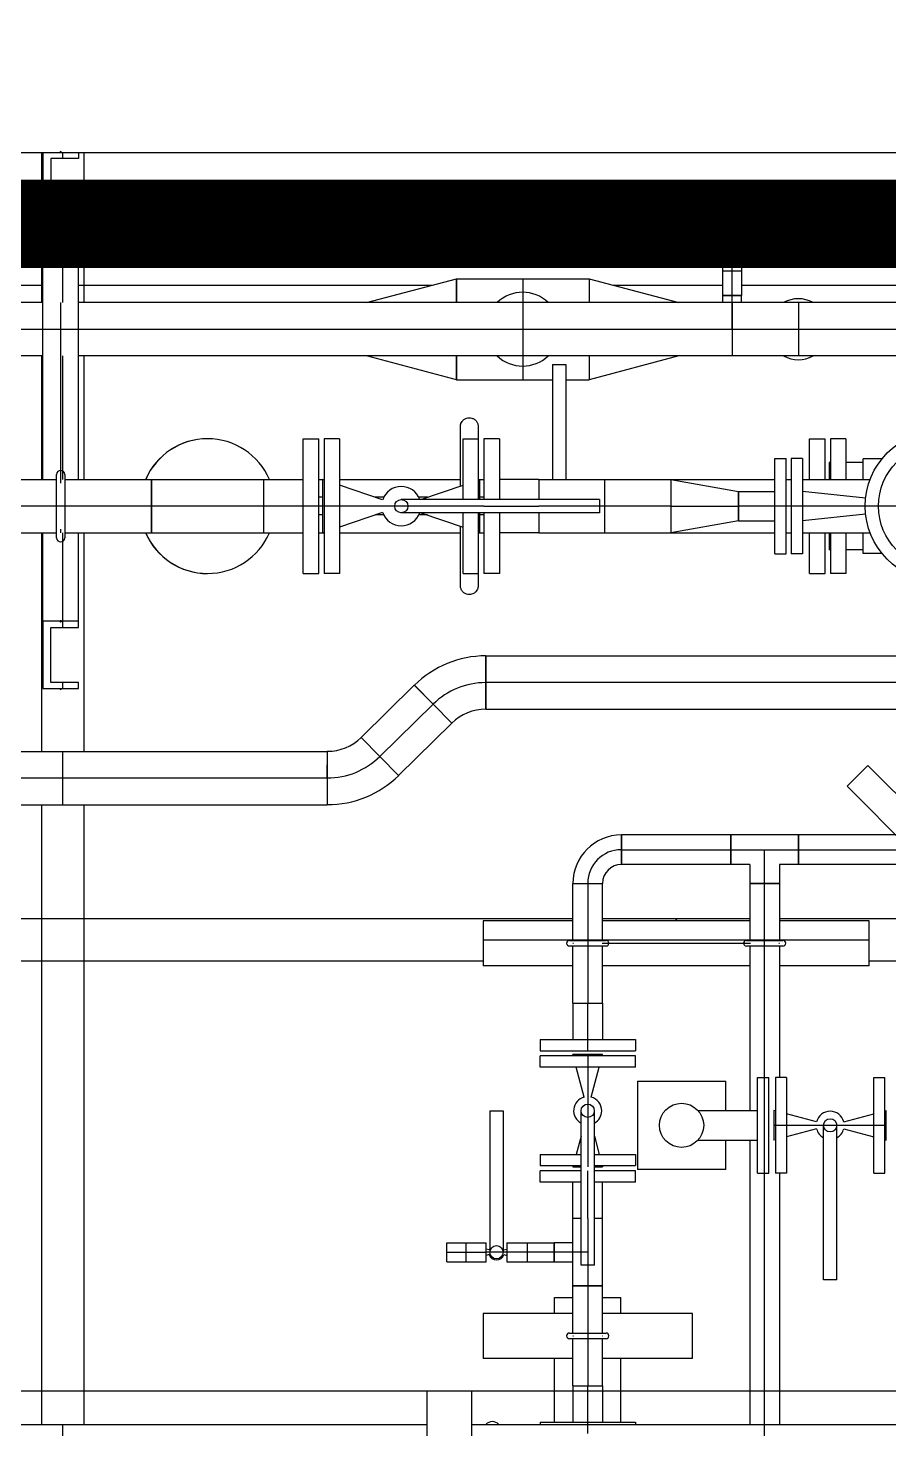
# Model space of a CAD drawing. Header units: inches. Extents: x 517790 to 538444, y 301815 to 302461.
# Drawn here: x 517888.719 to 517889.724, y 302346.441 to 302348.078 of the extents above; entities that cross this region are included whole.
import ezdxf

# ---------------------------------------------------------------- set-up
doc = ezdxf.new("R2010")
doc.units = ezdxf.units.IN
doc.header["$MEASUREMENT"] = 0
doc.linetypes.add('BLAST PROOF PARTITION-EMBED 1_DWG$0$DIVIDE2', pattern=[0.625, 0.25, -0.125, 0, -0.125, 0, -0.125])
doc.layers.add('Layout', color=6, linetype='Continuous', lineweight=15)
for name, color, linetype in [('电气-接地设计-接地线', 3, '接地线'), ('硅胶总平面底图 工艺装置区', 253, 'Continuous'), ('硅胶总平面底图0804', 253, 'Continuous')]:
    doc.layers.add(name, color=color, linetype=linetype)
doc.styles.add('EESLTYPE', font='TXT.shx')
doc.linetypes.add('接地线', pattern='A,500,["/",EESLTYPE,S=200,R=0,X=0,Y=-100],-200,60,-200', length=960)

msp = doc.modelspace()

# ---------------------------------------------------------------- linework, layer by layer
at = {"layer": 'Layout', "color": 9, "lineweight": -3}
msp.add_arc((517885.3168, 302344.7463), 11.9999, 0, 86.22389, dxfattribs=at)
at = {"layer": '电气-接地设计-接地线', "color": 1, "linetype": '接地线', "ltscale": 0.005, "const_width": 0.1033}
msp.add_lwpolyline([(517876.8497, 302347.8488), (517889.9277, 302347.8488)], dxfattribs=at)
at = {"layer": '硅胶总平面底图 工艺装置区', "linetype": 'BLAST PROOF PARTITION-EMBED 1_DWG$0$DIVIDE2', "lineweight": -3, "ltscale": 400}
msp.add_line((517871.7027, 302347.9323), (517894.8488, 302347.9323), dxfattribs=at)
at = {"layer": '硅胶总平面底图 工艺装置区', "color": 253, "linetype": 'Continuous', "lineweight": -3}
for p, q in [((517886.3758, 302347.9323), (517888.7357, 302347.9323)), ((517888.7342, 302347.9323), (517888.7357, 302347.9323)), ((517888.7342, 302347.9323), (517888.7342, 302347.7568)), ((517888.7357, 302347.9323), (517888.7777, 302347.9323)), ((517888.7357, 302347.9323), (517888.7357, 302347.8536)), ((517888.759, 302347.9323), (517888.759, 302347.9252)), ((517888.7777, 302347.9323), (517888.7777, 302347.9252)), ((517888.7777, 302347.9323), (517889.8487, 302347.9323)), ((517888.7777, 302347.9323), (517888.7838, 302347.9323)), ((517888.7838, 302347.9323), (517888.7838, 302347.7568)), ((517888.7451, 302347.9252), (517888.7451, 302347.8608)), ((517888.7777, 302347.9252), (517888.7451, 302347.9252)), ((517889.5299, 302347.8878), (517889.5409, 302347.8878)), ((517889.5299, 302347.8878), (517889.5299, 302347.8419)), ((517889.5409, 302347.8878), (517889.5409, 302347.8657)), ((517889.5409, 302347.8878), (517889.5519, 302347.8878)), ((517889.5519, 302347.8878), (517889.5519, 302347.8419)), ((517889.5409, 302347.8657), (517889.5299, 302347.8657)), ((517889.5519, 302347.8657), (517889.5409, 302347.8657)), ((517889.5409, 302347.8657), (517889.5409, 302347.8419)), ((517888.7357, 302347.8536), (517888.7557, 302347.8536)), ((517888.7357, 302347.5502), (517888.7357, 302347.8536)), ((517888.7557, 302347.8536), (517888.7357, 302347.8536)), ((517888.7451, 302347.8608), (517888.7777, 302347.8608)), ((517888.7578, 302347.8536), (517888.7777, 302347.8536)), ((517888.7777, 302347.8536), (517888.7578, 302347.8536)), ((517888.759, 302347.8608), (517888.759, 302347.7568)), ((517888.7777, 302347.8608), (517888.7777, 302347.8536)), ((517888.7777, 302347.5502), (517888.7777, 302347.8536)), ((517889.3756, 302347.8297), (517889.3756, 302347.8375)), ((517889.3756, 302347.8375), (517889.5409, 302347.8375)), ((517889.3756, 302347.822), (517889.3756, 302347.8297)), ((517889.5299, 302347.8419), (517889.5409, 302347.8419)), ((517889.5383, 302347.8383), (517889.5372, 302347.8419)), ((517889.5409, 302347.8175), (517889.5409, 302347.8419)), ((517889.5409, 302347.8419), (517889.5409, 302347.8419)), ((517889.5409, 302347.8419), (517889.5409, 302347.8419)), ((517889.5409, 302347.8419), (517889.5519, 302347.8419)), ((517889.5435, 302347.8383), (517889.5446, 302347.8419)), ((517889.3756, 302347.822), (517889.5409, 302347.822)), ((517889.5519, 302347.8175), (517889.5299, 302347.8175)), ((517889.5299, 302347.8175), (517889.5299, 302347.765)), ((517889.5383, 302347.8211), (517889.5372, 302347.8175)), ((517889.5409, 302347.7938), (517889.5409, 302347.8175)), ((517889.5435, 302347.8211), (517889.5446, 302347.8175)), ((517889.5519, 302347.8175), (517889.5519, 302347.765)), ((517889.1139, 302347.7568), (517889.2189, 302347.7847)), ((517889.2189, 302347.7847), (517889.2189, 302347.7568)), ((517889.2189, 302347.7847), (517889.2964, 302347.7847)), ((517889.2189, 302347.7568), (517889.2189, 302347.7847)), ((517889.2964, 302347.7847), (517889.2964, 302347.6666)), ((517889.2964, 302347.7847), (517889.3739, 302347.7847)), ((517889.3739, 302347.7847), (517889.3739, 302347.7568)), ((517889.3739, 302347.7847), (517889.3739, 302347.7568)), ((517889.3739, 302347.7847), (517889.4789, 302347.7568)), ((517889.5299, 302347.7938), (517889.5519, 302347.7938)), ((517889.5409, 302347.765), (517889.5409, 302347.7938)), ((517888.3444, 302347.7773), (517888.7357, 302347.7773)), ((517888.7777, 302347.7773), (517889.1911, 302347.7773)), ((517889.4017, 302347.7773), (517889.5299, 302347.7773)), ((517889.5299, 302347.765), (517889.5409, 302347.765)), ((517889.5299, 302347.765), (517889.5299, 302347.7568)), ((517889.5519, 302347.765), (517889.5299, 302347.765)), ((517889.5409, 302347.765), (517889.5409, 302347.765)), ((517889.5409, 302347.765), (517889.5409, 302347.765)), ((517889.5409, 302347.7568), (517889.5409, 302347.765)), ((517889.5409, 302347.765), (517889.5519, 302347.765)), ((517889.5519, 302347.7773), (517889.7418, 302347.7773)), ((517889.5519, 302347.7568), (517889.5519, 302347.765)), ((517888.7357, 302347.7568), (517888.2094, 302347.7568)), ((517888.7567, 302347.7568), (517888.7567, 302347.546)), ((517890.0233, 302347.7568), (517888.7777, 302347.7568)), ((517889.5409, 302347.7257), (517889.5409, 302347.7568)), ((517889.5409, 302347.7568), (517889.5409, 302347.6945)), ((517889.6184, 302347.7568), (517889.6184, 302347.6945)), ((517888.2802, 302347.7257), (517888.7357, 302347.7257)), ((517888.7357, 302347.7257), (517888.7777, 302347.7257)), ((517888.7777, 302347.7257), (517890.0169, 302347.7257)), ((517888.7357, 302347.6945), (517888.2094, 302347.6945)), ((517888.7342, 302347.6945), (517888.7342, 302347.5502)), ((517888.759, 302347.6945), (517888.759, 302347.5502)), ((517890.0233, 302347.6945), (517888.7777, 302347.6945)), ((517888.7838, 302347.6945), (517888.7838, 302347.5502)), ((517889.2189, 302347.6666), (517889.1139, 302347.6945)), ((517889.2189, 302347.6945), (517889.2189, 302347.6666)), ((517889.2189, 302347.6666), (517889.2189, 302347.6945)), ((517889.3311, 302347.6843), (517889.3466, 302347.6843)), ((517889.3311, 302347.6843), (517889.3311, 302347.5502)), ((517889.3466, 302347.6843), (517889.3466, 302347.5502)), ((517889.3739, 302347.6945), (517889.3739, 302347.6666)), ((517889.3739, 302347.6945), (517889.3739, 302347.6666)), ((517889.4789, 302347.6945), (517889.3739, 302347.6666)), ((517889.2189, 302347.6666), (517889.2964, 302347.6666)), ((517889.2964, 302347.6666), (517889.3311, 302347.6666)), ((517889.3466, 302347.6666), (517889.3739, 302347.6666)), ((517888.9281, 302347.5977), (517888.9281, 302347.5977)), ((517888.9281, 302347.5977), (517888.9281, 302347.5977)), ((517888.9282, 302347.5977), (517888.9282, 302347.5977)), ((517888.9283, 302347.5977), (517888.9282, 302347.5977)), ((517889.04, 302347.519), (517889.04, 302347.5977)), ((517889.04, 302347.5977), (517889.0581, 302347.5977)), ((517889.0581, 302347.519), (517889.0581, 302347.5977)), ((517889.0643, 302347.5977), (517889.0643, 302347.519)), ((517889.0824, 302347.5977), (517889.0643, 302347.5977)), ((517889.0824, 302347.5977), (517889.0824, 302347.519)), ((517889.2268, 302347.5267), (517889.2268, 302347.5977)), ((517889.2268, 302347.5977), (517889.2449, 302347.5977)), ((517889.2449, 302347.5267), (517889.2449, 302347.5977)), ((517889.251, 302347.5977), (517889.251, 302347.5267)), ((517889.2691, 302347.5977), (517889.251, 302347.5977)), ((517889.2691, 302347.5977), (517889.2691, 302347.5267)), ((517889.6315, 302347.5502), (517889.6315, 302347.5977)), ((517889.6315, 302347.5977), (517889.6496, 302347.5977)), ((517889.6496, 302347.5502), (517889.6496, 302347.5977)), ((517889.6558, 302347.5977), (517889.6558, 302347.5502)), ((517889.6739, 302347.5977), (517889.6558, 302347.5977)), ((517889.6739, 302347.5977), (517889.6739, 302347.5502)), ((517889.5908, 302347.519), (517889.5908, 302347.5748)), ((517889.5908, 302347.5748), (517889.604, 302347.5748)), ((517889.604, 302347.519), (517889.604, 302347.5748)), ((517889.6101, 302347.5748), (517889.6101, 302347.519)), ((517889.6233, 302347.5748), (517889.6101, 302347.5748)), ((517889.6233, 302347.5748), (517889.6233, 302347.519)), ((517889.6542, 302347.5701), (517889.6542, 302347.5502)), ((517889.6558, 302347.5701), (517889.6542, 302347.5701)), ((517889.694, 302347.5701), (517889.6739, 302347.5701)), ((517889.716, 302347.5743), (517889.694, 302347.5743)), ((517889.694, 302347.5502), (517889.694, 302347.5743)), ((517888.7518, 302347.4821), (517888.7518, 302347.5559)), ((517888.7616, 302347.5559), (517888.7616, 302347.4821)), ((517888.6444, 302347.5502), (517888.7518, 302347.5502)), ((517888.7567, 302347.5502), (517888.7567, 302347.546)), ((517888.7616, 302347.5502), (517888.8628, 302347.5502)), ((517888.8628, 302347.4878), (517888.8628, 302347.5502)), ((517888.8628, 302347.5502), (517888.9941, 302347.5502)), ((517888.8628, 302347.5502), (517888.8628, 302347.4878)), ((517888.9941, 302347.519), (517888.9941, 302347.5502)), ((517888.9941, 302347.5502), (517889.04, 302347.5502)), ((517888.9941, 302347.4878), (517888.9941, 302347.5502)), ((517889.0581, 302347.5502), (517889.0643, 302347.5502)), ((517889.0627, 302347.5502), (517889.0627, 302347.519)), ((517889.0643, 302347.5496), (517889.0627, 302347.5502)), ((517889.0824, 302347.5502), (517889.2236, 302347.5502)), ((517889.1328, 302347.5264), (517889.0824, 302347.5435)), ((517889.1774, 302347.5267), (517889.2268, 302347.5435)), ((517889.2449, 302347.5496), (517889.2464, 302347.5502)), ((517889.2449, 302347.5502), (517889.251, 302347.5502)), ((517889.2464, 302347.5267), (517889.2464, 302347.5502)), ((517889.3151, 302347.5502), (517889.2691, 302347.5502)), ((517889.3151, 302347.5502), (517889.3151, 302347.5267)), ((517889.3151, 302347.5502), (517889.3151, 302347.5267)), ((517889.3151, 302347.5502), (517889.3921, 302347.5502)), ((517889.3921, 302347.5502), (517889.3921, 302347.4878)), ((517889.3921, 302347.5502), (517889.4696, 302347.5502)), ((517889.4696, 302347.5502), (517889.4696, 302347.4878)), ((517889.4696, 302347.5502), (517889.5908, 302347.5502)), ((517889.4696, 302347.5502), (517889.4696, 302347.519)), ((517889.4696, 302347.5502), (517889.5483, 302347.5363)), ((517889.5483, 302347.519), (517889.5483, 302347.5363)), ((517889.5483, 302347.5363), (517889.5908, 302347.5363)), ((517889.5483, 302347.5363), (517889.5483, 302347.519)), ((517889.604, 302347.5502), (517889.6101, 302347.5502)), ((517889.6233, 302347.5502), (517889.7021, 302347.5502)), ((517889.6969, 302347.5283), (517889.6233, 302347.5361)), ((517888.7518, 302347.519), (517888.6788, 302347.519)), ((517888.7616, 302347.519), (517888.7518, 302347.519)), ((517888.8628, 302347.519), (517888.7616, 302347.519)), ((517888.9941, 302347.519), (517888.8628, 302347.519)), ((517888.8628, 302347.519), (517888.8628, 302347.519)), ((517888.8628, 302347.519), (517888.8629, 302347.519)), ((517889.0581, 302347.519), (517888.9941, 302347.519)), ((517888.9941, 302347.4878), (517888.9941, 302347.519)), ((517888.9941, 302347.519), (517888.9941, 302347.519)), ((517889.04, 302347.4403), (517889.04, 302347.519)), ((517889.0627, 302347.5293), (517889.0581, 302347.5293)), ((517889.0581, 302347.4403), (517889.0581, 302347.519)), ((517889.0627, 302347.519), (517889.0581, 302347.519)), ((517889.2464, 302347.519), (517889.0627, 302347.519)), ((517889.0627, 302347.519), (517889.0627, 302347.4878)), ((517889.0643, 302347.519), (517889.0643, 302347.4403)), ((517889.0824, 302347.519), (517889.0824, 302347.4403)), ((517889.1341, 302347.5293), (517889.1241, 302347.5293)), ((517889.3859, 302347.5267), (517889.1546, 302347.5267)), ((517889.185, 302347.5293), (517889.1751, 302347.5293)), ((517889.251, 302347.5293), (517889.2464, 302347.5293)), ((517889.251, 302347.519), (517889.2464, 302347.519)), ((517889.251, 302347.519), (517889.3151, 302347.519)), ((517889.3859, 302347.519), (517889.3151, 302347.519)), ((517889.3859, 302347.5267), (517889.3859, 302347.519)), ((517889.3859, 302347.519), (517889.3859, 302347.5112)), ((517889.3921, 302347.519), (517889.3859, 302347.519)), ((517889.4696, 302347.519), (517889.3921, 302347.519)), ((517889.3921, 302347.519), (517889.3921, 302347.519)), ((517889.3921, 302347.519), (517889.3921, 302347.519)), ((517889.4696, 302347.519), (517889.5483, 302347.519)), ((517889.4696, 302347.519), (517889.4696, 302347.4878)), ((517889.604, 302347.519), (517889.5483, 302347.519)), ((517889.5483, 302347.5017), (517889.5483, 302347.519)), ((517889.5483, 302347.519), (517889.5483, 302347.5017)), ((517889.5908, 302347.4632), (517889.5908, 302347.519)), ((517889.6101, 302347.519), (517889.604, 302347.519)), ((517889.604, 302347.4632), (517889.604, 302347.519)), ((517889.9583, 302347.519), (517889.6101, 302347.519)), ((517889.6101, 302347.519), (517889.6101, 302347.4632)), ((517889.6233, 302347.519), (517889.6233, 302347.4632)), ((517889.0627, 302347.5087), (517889.0581, 302347.5087)), ((517889.1328, 302347.5116), (517889.0824, 302347.4945)), ((517889.1341, 302347.5087), (517889.1241, 302347.5087)), ((517889.3859, 302347.5112), (517889.1546, 302347.5112)), ((517889.185, 302347.5087), (517889.1751, 302347.5087)), ((517889.1774, 302347.5112), (517889.2268, 302347.4945)), ((517889.2268, 302347.4403), (517889.2268, 302347.5112)), ((517889.2449, 302347.4403), (517889.2449, 302347.5112)), ((517889.2464, 302347.4878), (517889.2464, 302347.5112)), ((517889.251, 302347.5087), (517889.2464, 302347.5087)), ((517889.251, 302347.5112), (517889.251, 302347.4403)), ((517889.2691, 302347.5112), (517889.2691, 302347.4403)), ((517889.3151, 302347.5112), (517889.3151, 302347.4878)), ((517889.3151, 302347.5112), (517889.3151, 302347.4878)), ((517889.5483, 302347.5017), (517889.4696, 302347.4878)), ((517889.5483, 302347.5017), (517889.5908, 302347.5017)), ((517889.6969, 302347.5097), (517889.6233, 302347.5019)), ((517888.6444, 302347.4878), (517888.7518, 302347.4878)), ((517888.7342, 302347.4878), (517888.7342, 302347.2325)), ((517888.7357, 302347.3845), (517888.7357, 302347.4878)), ((517888.7567, 302347.492), (517888.7567, 302347.4878)), ((517888.7567, 302347.492), (517888.7567, 302347.4878)), ((517888.759, 302347.4878), (517888.759, 302347.3773)), ((517888.7616, 302347.4878), (517888.8628, 302347.4878)), ((517888.7777, 302347.3845), (517888.7777, 302347.4878)), ((517888.7838, 302347.4878), (517888.7838, 302347.2325)), ((517888.8628, 302347.4878), (517888.9941, 302347.4878)), ((517888.9941, 302347.4878), (517889.04, 302347.4878)), ((517889.0581, 302347.4878), (517889.0643, 302347.4878)), ((517889.0643, 302347.4884), (517889.0627, 302347.4878)), ((517889.0824, 302347.4878), (517889.2236, 302347.4878)), ((517889.2449, 302347.4884), (517889.2464, 302347.4878)), ((517889.2449, 302347.4878), (517889.251, 302347.4878)), ((517889.3151, 302347.4878), (517889.2691, 302347.4878)), ((517889.3151, 302347.4878), (517889.3921, 302347.4878)), ((517889.3921, 302347.4878), (517889.4696, 302347.4878)), ((517889.4696, 302347.4878), (517889.5908, 302347.4878)), ((517889.604, 302347.4878), (517889.6101, 302347.4878)), ((517889.6233, 302347.4878), (517889.7021, 302347.4878)), ((517889.6315, 302347.4403), (517889.6315, 302347.4878)), ((517889.6496, 302347.4403), (517889.6496, 302347.4878)), ((517889.6542, 302347.4878), (517889.6542, 302347.4678)), ((517889.6558, 302347.4878), (517889.6558, 302347.4403)), ((517889.6739, 302347.4878), (517889.6739, 302347.4403)), ((517889.694, 302347.4637), (517889.694, 302347.4878)), ((517889.5908, 302347.4632), (517889.604, 302347.4632)), ((517889.6233, 302347.4632), (517889.6101, 302347.4632)), ((517889.6558, 302347.4678), (517889.6542, 302347.4678)), ((517889.694, 302347.4678), (517889.6739, 302347.4678)), ((517889.716, 302347.4637), (517889.694, 302347.4637)), ((517888.9281, 302347.4403), (517888.9281, 302347.4403)), ((517888.9281, 302347.4403), (517888.9281, 302347.4403)), ((517888.9282, 302347.4403), (517888.9282, 302347.4403)), ((517888.9283, 302347.4403), (517888.9282, 302347.4403)), ((517889.04, 302347.4403), (517889.0581, 302347.4403)), ((517889.0824, 302347.4403), (517889.0643, 302347.4403)), ((517889.2268, 302347.4403), (517889.2449, 302347.4403)), ((517889.2691, 302347.4403), (517889.251, 302347.4403)), ((517889.6315, 302347.4403), (517889.6496, 302347.4403)), ((517889.6739, 302347.4403), (517889.6558, 302347.4403)), ((517888.7557, 302347.3845), (517888.7357, 302347.3845)), ((517888.7557, 302347.3845), (517888.7357, 302347.3845)), ((517888.7357, 302347.3845), (517888.7357, 302347.3058)), ((517888.7451, 302347.3129), (517888.7451, 302347.3773)), ((517888.7451, 302347.3773), (517888.7777, 302347.3773)), ((517888.7777, 302347.3845), (517888.7578, 302347.3845)), ((517888.7777, 302347.3845), (517888.7578, 302347.3845)), ((517888.7777, 302347.3773), (517888.7777, 302347.3845)), ((517889.2533, 302347.3441), (517889.2533, 302347.2818)), ((517889.2533, 302347.3441), (517889.886, 302347.3441)), ((517889.2533, 302347.2818), (517889.2533, 302347.3441)), ((517888.7357, 302347.3058), (517888.7777, 302347.3058)), ((517888.7777, 302347.3129), (517888.7451, 302347.3129)), ((517888.759, 302347.3129), (517888.759, 302347.3058)), ((517888.7777, 302347.3058), (517888.7777, 302347.3129)), ((517889.1078, 302347.2488), (517889.1698, 302347.31)), ((517889.1698, 302347.31), (517889.1917, 302347.2878)), ((517889.1917, 302347.2878), (517889.1699, 302347.3099)), ((517889.886, 302347.313), (517889.2533, 302347.313)), ((517889.2533, 302347.313), (517889.2533, 302347.313)), ((517889.2533, 302347.313), (517889.2533, 302347.313)), ((517889.1917, 302347.2878), (517889.1296, 302347.2266)), ((517889.1917, 302347.2878), (517889.2136, 302347.2656)), ((517889.2137, 302347.2655), (517889.1917, 302347.2877)), ((517889.1918, 302347.2877), (517889.1918, 302347.2877)), ((517889.1918, 302347.2877), (517889.1918, 302347.2877)), ((517889.2533, 302347.2818), (517889.886, 302347.2818)), ((517889.1515, 302347.2044), (517889.2136, 302347.2656)), ((517889.1078, 302347.2488), (517889.1296, 302347.2266)), ((517889.1515, 302347.2044), (517889.1078, 302347.2488)), ((517888.0603, 302347.2325), (517889.0681, 302347.2325)), ((517888.759, 302347.2325), (517888.759, 302347.1702)), ((517889.0681, 302347.2014), (517889.0682, 302347.2326)), ((517889.0681, 302347.2325), (517889.0681, 302347.1702)), ((517889.1296, 302347.2266), (517889.1515, 302347.2044)), ((517889.1296, 302347.2266), (517889.1296, 302347.2266)), ((517889.1296, 302347.2266), (517889.1296, 302347.2266)), ((517889.6995, 302347.2161), (517889.6752, 302347.1918)), ((517889.6995, 302347.2161), (517889.7726, 302347.1431)), ((517889.0681, 302347.2014), (517888.0603, 302347.2014)), ((517889.0681, 302347.2015), (517889.0681, 302347.2015)), ((517889.0681, 302347.2015), (517889.0681, 302347.2015)), ((517889.6752, 302347.1918), (517889.7482, 302347.1187)), ((517888.0603, 302347.1702), (517889.0681, 302347.1702)), ((517888.7342, 302347.1702), (517888.7342, 302346.4463)), ((517888.7838, 302347.1702), (517888.7838, 302346.4463)), ((517889.4117, 302347.1176), (517889.4117, 302347.1349)), ((517889.5396, 302347.1349), (517889.4117, 302347.1349)), ((517889.4117, 302347.1349), (517889.4117, 302347.1004)), ((517889.5396, 302347.1176), (517889.5396, 302347.1349)), ((517889.5396, 302347.1349), (517889.5396, 302347.1004)), ((517889.6184, 302347.1349), (517889.5396, 302347.1349)), ((517889.6184, 302347.1349), (517889.6184, 302347.1004)), ((517889.6184, 302347.1176), (517889.6184, 302347.1349)), ((517889.7321, 302347.1349), (517889.6184, 302347.1349)), ((517889.4117, 302347.1176), (517889.5396, 302347.1176)), ((517889.4117, 302347.1004), (517889.4117, 302347.1176)), ((517889.4117, 302347.1176), (517889.4117, 302347.1176)), ((517889.4117, 302347.1176), (517889.4117, 302347.1176)), ((517889.5396, 302347.1004), (517889.5396, 302347.1176)), ((517889.5396, 302347.1176), (517889.6184, 302347.1176)), ((517889.5396, 302347.1176), (517889.5396, 302347.1176)), ((517889.579, 302347.0783), (517889.579, 302347.1176)), ((517889.6183, 302347.1176), (517889.6183, 302347.1176)), ((517889.6184, 302347.1176), (517889.6183, 302347.1176)), ((517889.6184, 302347.1176), (517889.7493, 302347.1176)), ((517889.6184, 302347.1004), (517889.6184, 302347.1176)), ((517889.5396, 302347.1004), (517889.4117, 302347.1004)), ((517889.5617, 302347.1004), (517889.5396, 302347.1004)), ((517889.5617, 302347.1004), (517889.5617, 302347.0783)), ((517889.6184, 302347.1004), (517889.5962, 302347.1004)), ((517889.5962, 302347.1004), (517889.5962, 302347.0783)), ((517889.7506, 302347.1004), (517889.6184, 302347.1004)), ((517889.3551, 302347.0783), (517889.3896, 302347.0783)), ((517889.3551, 302347.0117), (517889.3551, 302347.0783)), ((517889.3551, 302347.0783), (517889.3896, 302347.0783)), ((517889.3723, 302347.0783), (517889.3723, 302347.0117)), ((517889.3723, 302347.0783), (517889.3723, 302347.0783)), ((517889.3723, 302347.0783), (517889.3723, 302347.0783)), ((517889.3896, 302347.0117), (517889.3896, 302347.0783)), ((517889.5617, 302347.0783), (517889.579, 302347.0783)), ((517889.5962, 302347.0783), (517889.5617, 302347.0783)), ((517889.5617, 302347.0783), (517889.5617, 302347.0117)), ((517889.579, 302347.0783), (517889.579, 302347.0783)), ((517889.579, 302347.0783), (517889.5962, 302347.0783)), ((517889.579, 302347.0117), (517889.579, 302347.0783)), ((517889.5962, 302347.0783), (517889.5962, 302347.0117)), ((517888.3564, 302347.0373), (517889.3551, 302347.0373)), ((517889.2501, 302347.0346), (517889.2501, 302346.9822)), ((517889.3551, 302347.0346), (517889.2501, 302347.0346)), ((517889.3896, 302347.0373), (517889.5617, 302347.0373)), ((517889.5617, 302347.0346), (517889.3896, 302347.0346)), ((517889.5962, 302347.0373), (517889.7861, 302347.0373)), ((517889.7012, 302347.0346), (517889.5962, 302347.0346)), ((517889.7012, 302346.9822), (517889.7012, 302347.0346)), ((517889.2501, 302347.0125), (517889.7012, 302347.0125)), ((517889.351, 302347.0117), (517889.3937, 302347.0117)), ((517889.3723, 302347.0117), (517889.3723, 302347.0051)), ((517889.5577, 302347.0117), (517889.6003, 302347.0117)), ((517889.579, 302347.0051), (517889.579, 302347.0117)), ((517889.3937, 302347.0051), (517889.351, 302347.0051)), ((517889.3551, 302347.0084), (517889.3556, 302347.0084)), ((517889.3551, 302347.0084), (517889.3556, 302347.0084)), ((517889.3551, 302346.9385), (517889.3551, 302347.0051)), ((517889.3723, 302347.0051), (517889.3723, 302346.9385)), ((517889.3891, 302347.0084), (517889.5623, 302347.0084)), ((517889.3891, 302347.0084), (517889.3896, 302347.0084)), ((517889.3896, 302346.9385), (517889.3896, 302347.0051)), ((517889.6003, 302347.0051), (517889.5577, 302347.0051)), ((517889.5617, 302347.0084), (517889.5623, 302347.0084)), ((517889.5617, 302347.0051), (517889.5617, 302346.8129)), ((517889.579, 302346.8514), (517889.579, 302347.0051)), ((517889.5957, 302347.0084), (517889.5962, 302347.0084)), ((517889.5957, 302347.0084), (517889.5962, 302347.0084)), ((517889.5962, 302347.0051), (517889.5962, 302346.8514)), ((517888.4614, 302346.9877), (517889.2501, 302346.9877)), ((517889.3551, 302346.9822), (517889.2501, 302346.9822)), ((517889.5617, 302346.9822), (517889.3896, 302346.9822)), ((517889.7012, 302346.9822), (517889.5962, 302346.9822)), ((517889.7012, 302346.9877), (517889.8643, 302346.9877)), ((517889.3551, 302346.9385), (517889.3723, 302346.9385)), ((517889.3551, 302346.9385), (517889.3551, 302346.8961)), ((517889.3551, 302346.9385), (517889.3896, 302346.9385)), ((517889.3723, 302346.8829), (517889.3723, 302346.9385)), ((517889.3723, 302346.9385), (517889.3896, 302346.9385)), ((517889.3896, 302346.9385), (517889.3896, 302346.8961)), ((517889.3166, 302346.8961), (517889.3723, 302346.8961)), ((517889.3166, 302346.8961), (517889.3166, 302346.8829)), ((517889.3723, 302346.8961), (517889.4281, 302346.8961)), ((517889.4281, 302346.8961), (517889.4281, 302346.8829)), ((517889.3166, 302346.8829), (517889.3723, 302346.8829)), ((517889.3723, 302346.8829), (517889.4281, 302346.8829)), ((517889.3723, 302346.8767), (517889.3166, 302346.8767)), ((517889.3166, 302346.8635), (517889.3166, 302346.8767)), ((517889.3723, 302346.8635), (517889.3166, 302346.8635)), ((517889.3896, 302346.8783), (517889.3551, 302346.8783)), ((517889.3555, 302346.8767), (517889.3551, 302346.8783)), ((517889.3682, 302346.8285), (517889.3589, 302346.8635)), ((517889.3723, 302346.8783), (517889.3723, 302346.7471)), ((517889.4281, 302346.8767), (517889.3723, 302346.8767)), ((517889.4281, 302346.8635), (517889.3723, 302346.8635)), ((517889.3765, 302346.8285), (517889.3857, 302346.8635)), ((517889.3892, 302346.8767), (517889.3896, 302346.8783)), ((517889.4281, 302346.8635), (517889.4281, 302346.8767)), ((517889.4303, 302346.8473), (517889.4303, 302346.744)), ((517889.4303, 302346.8473), (517889.5336, 302346.8473)), ((517889.5336, 302346.8129), (517889.5336, 302346.8473)), ((517889.5705, 302346.7957), (517889.5705, 302346.8514)), ((517889.5705, 302346.8514), (517889.5837, 302346.8514)), ((517889.579, 302346.7399), (517889.579, 302346.8514)), ((517889.5837, 302346.7957), (517889.5837, 302346.8514)), ((517889.5915, 302346.8514), (517889.5915, 302346.7957)), ((517889.6046, 302346.8514), (517889.5915, 302346.8514)), ((517889.6046, 302346.8514), (517889.6046, 302346.7957)), ((517889.7064, 302346.7957), (517889.7064, 302346.8514)), ((517889.7064, 302346.8514), (517889.7195, 302346.8514)), ((517889.7195, 302346.7957), (517889.7195, 302346.8514)), ((517889.2581, 302346.8128), (517889.2658, 302346.8128)), ((517889.2581, 302346.8128), (517889.2581, 302346.6474)), ((517889.2658, 302346.8128), (517889.2736, 302346.8128)), ((517889.2736, 302346.8128), (517889.2736, 302346.6474)), ((517889.3646, 302346.6322), (517889.3646, 302346.8127)), ((517889.3801, 302346.6322), (517889.3801, 302346.8127)), ((517889.5012, 302346.8129), (517889.5705, 302346.8129)), ((517889.5899, 302346.8129), (517889.5899, 302346.7784)), ((517889.5915, 302346.8125), (517889.5899, 302346.8129)), ((517889.6396, 302346.7998), (517889.6046, 302346.809)), ((517889.6714, 302346.7998), (517889.7064, 302346.809)), ((517889.7195, 302346.8125), (517889.7211, 302346.8129)), ((517889.7211, 302346.7957), (517889.7211, 302346.8129)), ((517889.3646, 302346.7832), (517889.3589, 302346.7618)), ((517889.3801, 302346.7832), (517889.3857, 302346.7618)), ((517889.5705, 302346.7399), (517889.5705, 302346.7957)), ((517889.5837, 302346.7399), (517889.5837, 302346.7957)), ((517889.5899, 302346.7957), (517889.7211, 302346.7957)), ((517889.5915, 302346.7957), (517889.5915, 302346.7399)), ((517889.6046, 302346.7957), (517889.6046, 302346.7399)), ((517889.6396, 302346.7915), (517889.6046, 302346.7823)), ((517889.6478, 302346.6152), (517889.6478, 302346.7957)), ((517889.6633, 302346.6152), (517889.6633, 302346.7957)), ((517889.6714, 302346.7915), (517889.7064, 302346.7823)), ((517889.7064, 302346.7399), (517889.7064, 302346.7957)), ((517889.7195, 302346.7399), (517889.7195, 302346.7957)), ((517889.7211, 302346.7784), (517889.7211, 302346.7957)), ((517889.5012, 302346.7784), (517889.5705, 302346.7784)), ((517889.5336, 302346.744), (517889.5336, 302346.7784)), ((517889.5617, 302346.7784), (517889.5617, 302346.4463)), ((517889.5915, 302346.7788), (517889.5899, 302346.7784)), ((517889.7195, 302346.7788), (517889.7211, 302346.7784)), ((517889.3166, 302346.7618), (517889.3646, 302346.7618)), ((517889.3166, 302346.7618), (517889.3166, 302346.7486)), ((517889.3166, 302346.7486), (517889.3646, 302346.7486)), ((517889.3555, 302346.7486), (517889.3551, 302346.7471)), ((517889.3801, 302346.7618), (517889.4281, 302346.7618)), ((517889.3801, 302346.7486), (517889.4281, 302346.7486)), ((517889.3892, 302346.7486), (517889.3896, 302346.7471)), ((517889.4281, 302346.7618), (517889.4281, 302346.7486)), ((517889.3646, 302346.7425), (517889.3166, 302346.7425)), ((517889.3166, 302346.7293), (517889.3166, 302346.7425)), ((517889.3551, 302346.7471), (517889.3646, 302346.7471)), ((517889.3723, 302346.6868), (517889.3723, 302346.7425)), ((517889.3801, 302346.7471), (517889.3896, 302346.7471)), ((517889.4281, 302346.7425), (517889.3801, 302346.7425)), ((517889.4281, 302346.7293), (517889.4281, 302346.7425)), ((517889.5336, 302346.744), (517889.4303, 302346.744)), ((517889.5705, 302346.7399), (517889.5837, 302346.7399)), ((517889.579, 302346.4463), (517889.579, 302346.7399)), ((517889.6046, 302346.7399), (517889.5915, 302346.7399)), ((517889.5962, 302346.7399), (517889.5962, 302346.4463)), ((517889.7064, 302346.7399), (517889.7195, 302346.7399)), ((517889.3646, 302346.7293), (517889.3166, 302346.7293)), ((517889.3551, 302346.6868), (517889.3551, 302346.7293)), ((517889.4281, 302346.7293), (517889.3801, 302346.7293)), ((517889.3896, 302346.6868), (517889.3896, 302346.7293)), ((517889.3646, 302346.6868), (517889.3551, 302346.6868)), ((517889.3551, 302346.6081), (517889.3551, 302346.6868)), ((517889.3646, 302346.6868), (517889.3551, 302346.6868)), ((517889.3723, 302346.6868), (517889.3723, 302346.6322)), ((517889.3723, 302346.6868), (517889.3723, 302346.6868)), ((517889.3896, 302346.6868), (517889.3801, 302346.6868)), ((517889.3896, 302346.6868), (517889.3801, 302346.6868)), ((517889.3896, 302346.6081), (517889.3896, 302346.6868)), ((517889.2077, 302346.6474), (517889.2077, 302346.6585)), ((517889.2077, 302346.6585), (517889.2536, 302346.6585)), ((517889.2299, 302346.6585), (517889.2299, 302346.6474)), ((517889.2536, 302346.6474), (517889.2536, 302346.6585)), ((517889.2572, 302346.6501), (517889.2536, 302346.6512)), ((517889.2744, 302346.6501), (517889.278, 302346.6512)), ((517889.278, 302346.6585), (517889.278, 302346.6364)), ((517889.278, 302346.6585), (517889.333, 302346.6585)), ((517889.3018, 302346.6364), (517889.3018, 302346.6585)), ((517889.333, 302346.6474), (517889.333, 302346.6585)), ((517889.3551, 302346.6585), (517889.333, 302346.6585)), ((517889.333, 302346.6585), (517889.333, 302346.6364)), ((517889.2077, 302346.6474), (517889.2299, 302346.6474)), ((517889.2077, 302346.6364), (517889.2077, 302346.6474)), ((517889.2077, 302346.6364), (517889.2536, 302346.6364)), ((517889.2299, 302346.6474), (517889.2536, 302346.6474)), ((517889.2299, 302346.6474), (517889.2299, 302346.6364)), ((517889.2536, 302346.6474), (517889.2536, 302346.6474)), ((517889.2536, 302346.6474), (517889.2536, 302346.6474)), ((517889.2536, 302346.6364), (517889.2536, 302346.6474)), ((517889.278, 302346.6474), (517889.2536, 302346.6474)), ((517889.2572, 302346.6448), (517889.2536, 302346.6437)), ((517889.2744, 302346.6448), (517889.278, 302346.6437)), ((517889.3018, 302346.6474), (517889.278, 302346.6474)), ((517889.278, 302346.6364), (517889.333, 302346.6364)), ((517889.333, 302346.6474), (517889.3018, 302346.6474)), ((517889.333, 302346.6474), (517889.333, 302346.6474)), ((517889.333, 302346.6474), (517889.333, 302346.6474)), ((517889.3551, 302346.6474), (517889.333, 302346.6474)), ((517889.333, 302346.6364), (517889.333, 302346.6474)), ((517889.333, 302346.6364), (517889.3551, 302346.6364)), ((517889.3723, 302346.6474), (517889.3551, 302346.6474)), ((517889.3723, 302346.6322), (517889.3646, 302346.6322)), ((517889.3723, 302346.6322), (517889.3723, 302346.6081)), ((517889.3801, 302346.6322), (517889.3723, 302346.6322)), ((517889.3896, 302346.6081), (517889.3551, 302346.6081)), ((517889.3551, 302346.6081), (517889.3896, 302346.6081)), ((517889.3551, 302346.553), (517889.3551, 302346.6081)), ((517889.3723, 302346.6081), (517889.3723, 302346.6081)), ((517889.3723, 302346.6081), (517889.3723, 302346.6081)), ((517889.3723, 302346.6081), (517889.3723, 302346.553)), ((517889.3896, 302346.553), (517889.3896, 302346.6081)), ((517889.6555, 302346.6152), (517889.6478, 302346.6152)), ((517889.6633, 302346.6152), (517889.6555, 302346.6152)), ((517889.3336, 302346.5759), (517889.3336, 302346.5945)), ((517889.3336, 302346.5945), (517889.3551, 302346.5945)), ((517889.3896, 302346.5945), (517889.4111, 302346.5945)), ((517889.4111, 302346.5759), (517889.4111, 302346.5945)), ((517889.2501, 302346.5759), (517889.2501, 302346.5234)), ((517889.3551, 302346.5759), (517889.2501, 302346.5759)), ((517889.4946, 302346.5759), (517889.3896, 302346.5759)), ((517889.4946, 302346.5234), (517889.4946, 302346.5759)), ((517889.351, 302346.553), (517889.3937, 302346.553)), ((517889.3723, 302346.553), (517889.3723, 302346.5464)), ((517889.3937, 302346.5464), (517889.351, 302346.5464)), ((517889.3551, 302346.5497), (517889.3556, 302346.5497)), ((517889.3551, 302346.5497), (517889.3556, 302346.5497)), ((517889.3551, 302346.4913), (517889.3551, 302346.5464)), ((517889.3723, 302346.5464), (517889.3723, 302346.4913)), ((517889.3891, 302346.5497), (517889.3896, 302346.5497)), ((517889.3891, 302346.5497), (517889.3896, 302346.5497)), ((517889.3896, 302346.4913), (517889.3896, 302346.5464)), ((517889.3551, 302346.5234), (517889.2501, 302346.5234)), ((517889.3336, 302346.4489), (517889.3336, 302346.5234)), ((517889.4946, 302346.5234), (517889.3896, 302346.5234)), ((517889.4111, 302346.4489), (517889.4111, 302346.5234)), ((517889.3551, 302346.4913), (517889.3723, 302346.4913)), ((517889.3551, 302346.4913), (517889.3551, 302346.4489)), ((517889.3551, 302346.4913), (517889.3896, 302346.4913)), ((517889.3723, 302346.4463), (517889.3723, 302346.4913)), ((517889.3723, 302346.4913), (517889.3896, 302346.4913)), ((517889.3896, 302346.4913), (517889.3896, 302346.4489)), ((517888.3564, 302346.4857), (517889.1848, 302346.4857)), ((517888.7342, 302346.4857), (517888.7838, 302346.4857)), ((517889.1848, 302346.3479), (517889.1848, 302346.4857)), ((517889.1848, 302346.4857), (517889.2364, 302346.4857)), ((517889.2364, 302346.4857), (517889.2364, 302346.3479)), ((517889.2364, 302346.4857), (517889.3551, 302346.4857)), ((517889.3336, 302346.4857), (517889.4111, 302346.4857)), ((517889.3896, 302346.4857), (517889.5617, 302346.4857)), ((517889.5617, 302346.4857), (517889.5962, 302346.4857)), ((517889.5962, 302346.4857), (517890.0784, 302346.4857)), ((517888.165, 302346.4463), (517889.1848, 302346.4463)), ((517888.759, 302346.4463), (517888.759, 302346.4036)), ((517889.2364, 302346.4463), (517890.7419, 302346.4463)), ((517889.3166, 302346.4489), (517889.3723, 302346.4489)), ((517889.3166, 302346.4489), (517889.3166, 302346.4463)), ((517889.3723, 302346.4489), (517889.4281, 302346.4489)), ((517889.3723, 302346.4357), (517889.3723, 302346.4463)), ((517889.4281, 302346.4489), (517889.4281, 302346.4463)), ((517889.579, 302346.3688), (517889.579, 302346.4463))]:
    msp.add_line(p, q, dxfattribs=at)
for centre, radius in [((517888.7567, 302347.8536), 0.00103), ((517889.5409, 302347.8297), 0.00775), ((517889.7842, 302347.519), 0.0878), ((517889.7842, 302347.519), 0.0723), ((517889.1546, 302347.519), 0.00775), ((517888.7567, 302347.3845), 0.00103), ((517889.3723, 302346.8127), 0.00775), ((517889.482, 302346.7957), 0.0258), ((517889.6555, 302346.7957), 0.00775), ((517889.2658, 302346.6474), 0.00775)]:
    msp.add_circle(centre, radius, dxfattribs=at)
for centre, radius, start, end in [((517888.7567, 302347.9323), 0.00103, 0, 180), ((517889.5409, 302347.8297), 0.00899, 107.0439, 120.4447), ((517889.5409, 302347.8297), 0.00899, 0, 72.9561), ((517889.5409, 302347.8297), 0.00899, 287.0439, 0), ((517889.5409, 302347.8297), 0.00899, 239.5553, 252.9561), ((517889.2964, 302347.7257), 0.0431, 46.3013, 133.6987), ((517889.6184, 302347.7257), 0.0356, 61.0177, 118.9823), ((517889.2964, 302347.7257), 0.0431, 226.3013, 313.6987), ((517889.6184, 302347.7257), 0.0356, 241.0177, 298.9823), ((517888.9281, 302347.519), 0.0787, 90, 156.682), ((517888.9281, 302347.519), 0.0787, 90, 156.682), ((517888.9281, 302347.519), 0.0787, 89.9511, 156.682), ((517888.9281, 302347.519), 0.0787, 89.9982, 156.682), ((517888.9282, 302347.519), 0.0787, 89.9982, 156.682), ((517888.9282, 302347.519), 0.0787, 90, 156.682), ((517888.9282, 302347.519), 0.0787, 90, 156.682), ((517888.9283, 302347.519), 0.0787, 23.318, 156.682), ((517888.7567, 302347.5559), 0.00492, 0, 180), ((517889.1546, 302347.519), 0.023, 19.7221, 161.2587), ((517889.1546, 302347.519), 0.023, 198.7413, 340.2779), ((517888.9281, 302347.519), 0.0787, 203.318, 270), ((517888.9281, 302347.519), 0.0787, 203.318, 270), ((517888.9281, 302347.519), 0.0787, 203.318, 270.0489), ((517888.9281, 302347.519), 0.0787, 203.318, 270.0018), ((517888.9282, 302347.519), 0.0787, 203.318, 270.0018), ((517888.9282, 302347.519), 0.0787, 203.318, 270), ((517888.9282, 302347.519), 0.0787, 203.318, 270), ((517888.9283, 302347.519), 0.0787, 203.318, 336.682), ((517888.7567, 302347.4821), 0.00492, 180, 0), ((517889.2533, 302347.2255), 0.1186, 90, 134.6586), ((517888.7567, 302347.3058), 0.00103, 180, 0), ((517889.2533, 302347.2255), 0.0874, 90, 134.6907), ((517889.2533, 302347.2255), 0.0563, 90, 134.6907), ((517889.0683, 302347.2889), 0.0563, 269.878, 314.5687), ((517889.0683, 302347.2889), 0.0874, 269.878, 314.5687), ((517889.0683, 302347.2889), 0.1186, 269.9101, 314.5687), ((517889.4117, 302347.0783), 0.0566, 90, 180), ((517889.4117, 302347.0783), 0.0394, 90, 180), ((517889.4117, 302347.0783), 0.0221, 90, 180), ((517889.4757, 302347.0346), 0.00103, 0, 180), ((517889.351, 302347.0084), 0.00328, 90, 270), ((517889.3937, 302347.0084), 0.00328, 270, 90), ((517889.5577, 302347.0084), 0.00328, 90, 270), ((517889.6003, 302347.0084), 0.00328, 270, 90), ((517889.3723, 302346.8127), 0.0164, 104.7351, 241.8071), ((517889.3723, 302346.8127), 0.0164, 0, 75.2649), ((517889.3723, 302346.8127), 0.0164, 298.1929, 0), ((517889.6555, 302346.7957), 0.0164, 14.7351, 165.2649), ((517889.6555, 302346.7957), 0.0164, 194.7351, 241.8071), ((517889.6555, 302346.7957), 0.0164, 298.1929, 345.2649), ((517889.2658, 302346.6474), 0.00899, 149.5553, 162.9561), ((517889.2658, 302346.6474), 0.00899, 17.0439, 30.4447), ((517889.2658, 302346.6474), 0.00899, 197.0439, 342.9561), ((517889.351, 302346.5497), 0.00328, 90, 270), ((517889.3937, 302346.5497), 0.00328, 270, 90), ((517889.2608, 302346.4393), 0.0103, 42.4386, 137.5614)]:
    msp.add_arc(centre, radius, start, end, dxfattribs=at)
for points, knots in [([(517889.2236, 302347.5424), (517889.2236, 302347.5444), (517889.2236, 302347.5464), (517889.2236, 302347.5484), (517889.2236, 302347.5577), (517889.2236, 302347.5667), (517889.2236, 302347.5746), (517889.2236, 302347.5826), (517889.2236, 302347.5896), (517889.2236, 302347.5953), (517889.2236, 302347.6009), (517889.2237, 302347.6053), (517889.2237, 302347.6082), (517889.2237, 302347.6096), (517889.2237, 302347.6106), (517889.2237, 302347.6113), (517889.2237, 302347.6116), (517889.2237, 302347.6118), (517889.2237, 302347.612), (517889.2237, 302347.6121), (517889.2237, 302347.6122), (517889.2237, 302347.6124), (517889.2237, 302347.6124), (517889.2237, 302347.6125), (517889.2237, 302347.6125), (517889.2237, 302347.6126), (517889.2237, 302347.6127), (517889.2237, 302347.6128), (517889.2237, 302347.6129), (517889.2237, 302347.613), (517889.2238, 302347.6132), (517889.2238, 302347.6133), (517889.2238, 302347.6134), (517889.2238, 302347.6136), (517889.2238, 302347.6138), (517889.2239, 302347.614), (517889.2239, 302347.6142), (517889.224, 302347.6147), (517889.2242, 302347.6151), (517889.2243, 302347.6155), (517889.2246, 302347.6163), (517889.225, 302347.6171), (517889.2255, 302347.6178), (517889.2261, 302347.6187), (517889.2269, 302347.6195), (517889.2277, 302347.6202), (517889.2286, 302347.6209), (517889.2296, 302347.6214), (517889.2306, 302347.6218), (517889.2317, 302347.6221), (517889.2328, 302347.6223), (517889.2339, 302347.6223), (517889.235, 302347.6223), (517889.2361, 302347.6222), (517889.2371, 302347.6218), (517889.2382, 302347.6215), (517889.2392, 302347.621), (517889.2401, 302347.6204), (517889.241, 302347.6197), (517889.2418, 302347.6189), (517889.2424, 302347.618), (517889.243, 302347.6171), (517889.2435, 302347.6161), (517889.2439, 302347.6151), (517889.244, 302347.6146), (517889.2442, 302347.6141), (517889.2442, 302347.6136), (517889.2443, 302347.6134), (517889.2443, 302347.6133), (517889.2443, 302347.6132), (517889.2443, 302347.6131), (517889.2443, 302347.613), (517889.2443, 302347.6129), (517889.2443, 302347.6128), (517889.2443, 302347.6127), (517889.2443, 302347.6126), (517889.2443, 302347.6126), (517889.2443, 302347.6125), (517889.2443, 302347.6125), (517889.2443, 302347.6124), (517889.2443, 302347.6123), (517889.2443, 302347.6123), (517889.2443, 302347.6122), (517889.2443, 302347.6122), (517889.2443, 302347.6121), (517889.2444, 302347.612), (517889.2444, 302347.6118), (517889.2444, 302347.6117), (517889.2444, 302347.6112), (517889.2444, 302347.6104), (517889.2444, 302347.6092), (517889.2444, 302347.6068), (517889.2444, 302347.6029), (517889.2444, 302347.5977)], [0.1778829, 0.1778829, 0.1778829, 0.1778829, 0.1838759, 0.1838759, 0.1838759, 0.2125585, 0.2125585, 0.2125585, 0.2412431, 0.2412431, 0.2412431, 0.2699356, 0.2699356, 0.2699356, 0.284174, 0.284174, 0.284174, 0.2915406, 0.2915406, 0.2915406, 0.2943041, 0.2943041, 0.2943041, 0.2947182, 0.2947182, 0.2947182, 0.2951647, 0.2951647, 0.2951647, 0.2956528, 0.2956528, 0.2956528, 0.2960621, 0.2960621, 0.2960621, 0.2967204, 0.2967204, 0.2967204, 0.2980333, 0.2980333, 0.2980333, 0.3005637, 0.3005637, 0.3005637, 0.3037134, 0.3037134, 0.3037134, 0.3068991, 0.3068991, 0.3068991, 0.3100855, 0.3100855, 0.3100855, 0.3132721, 0.3132721, 0.3132721, 0.3164586, 0.3164586, 0.3164586, 0.3196451, 0.3196451, 0.3196451, 0.3228304, 0.3228304, 0.3228304, 0.3243636, 0.3243636, 0.3243636, 0.3247694, 0.3247694, 0.3247694, 0.3250972, 0.3250972, 0.3250972, 0.3255298, 0.3255298, 0.3255298, 0.3259463, 0.3259463, 0.3259463, 0.3266263, 0.3266263, 0.3266263, 0.3281804, 0.3281804, 0.3281804, 0.3328364, 0.3328364, 0.3328364, 0.3468401, 0.3468401, 0.3468401, 0.3748308, 0.3748308, 0.3748308, 0.3748308]), ([(517889.234, 302347.4157), (517889.2329, 302347.4157), (517889.2317, 302347.4159), (517889.2307, 302347.4162), (517889.2296, 302347.4166), (517889.2286, 302347.4171), (517889.2278, 302347.4178), (517889.2269, 302347.4184), (517889.2261, 302347.4192), (517889.2255, 302347.4201), (517889.2249, 302347.421), (517889.2244, 302347.4221), (517889.2241, 302347.4231), (517889.2239, 302347.4236), (517889.2238, 302347.4241), (517889.2238, 302347.4246), (517889.2238, 302347.4247), (517889.2238, 302347.4248), (517889.2237, 302347.4249), (517889.2237, 302347.425), (517889.2237, 302347.4251), (517889.2237, 302347.4251), (517889.2237, 302347.4252), (517889.2237, 302347.4253), (517889.2237, 302347.4254), (517889.2237, 302347.4254), (517889.2237, 302347.4255), (517889.2237, 302347.4255), (517889.2237, 302347.4256), (517889.2237, 302347.4257), (517889.2237, 302347.4257), (517889.2237, 302347.4258), (517889.2237, 302347.4259), (517889.2237, 302347.4259), (517889.2237, 302347.4261), (517889.2237, 302347.4262), (517889.2237, 302347.4264), (517889.2237, 302347.427), (517889.2237, 302347.428), (517889.2237, 302347.4294), (517889.2237, 302347.4322), (517889.2236, 302347.4368), (517889.2236, 302347.4428), (517889.2236, 302347.4485), (517889.2236, 302347.4556), (517889.2236, 302347.4635), (517889.2236, 302347.4715), (517889.2236, 302347.4805), (517889.2236, 302347.4898), (517889.2236, 302347.4917), (517889.2236, 302347.4936), (517889.2236, 302347.4956)], [0, 0, 0, 0, 0.0032487, 0.0032487, 0.0032487, 0.006433, 0.006433, 0.006433, 0.0096195, 0.0096195, 0.0096195, 0.0128045, 0.0128045, 0.0128045, 0.014319, 0.014319, 0.014319, 0.0146461, 0.0146461, 0.0146461, 0.0149117, 0.0149117, 0.0149117, 0.0153194, 0.0153194, 0.0153194, 0.0157487, 0.0157487, 0.0157487, 0.0164692, 0.0164692, 0.0164692, 0.0181763, 0.0181763, 0.0181763, 0.0232917, 0.0232917, 0.0232917, 0.0386874, 0.0386874, 0.0386874, 0.0691102, 0.0691102, 0.0691102, 0.097816, 0.097816, 0.097816, 0.126509, 0.126509, 0.126509, 0.1322699, 0.1322699, 0.1322699, 0.1322699]), ([(517889.2444, 302347.4403), (517889.2444, 302347.4361), (517889.2444, 302347.4327), (517889.2444, 302347.4303), (517889.2444, 302347.4288), (517889.2444, 302347.4277), (517889.2444, 302347.427), (517889.2444, 302347.4266), (517889.2444, 302347.4263), (517889.2444, 302347.4261), (517889.2444, 302347.426), (517889.2444, 302347.4259), (517889.2443, 302347.4258), (517889.2443, 302347.4257), (517889.2443, 302347.4256), (517889.2443, 302347.4255), (517889.2443, 302347.4254), (517889.2443, 302347.4253), (517889.2443, 302347.4253), (517889.2443, 302347.4252), (517889.2443, 302347.4251), (517889.2443, 302347.4251), (517889.2443, 302347.425), (517889.2443, 302347.4249), (517889.2443, 302347.4247), (517889.2443, 302347.4246), (517889.2442, 302347.4244), (517889.2442, 302347.4243), (517889.2442, 302347.4241), (517889.2441, 302347.4238), (517889.2441, 302347.4235), (517889.2439, 302347.423), (517889.2438, 302347.4225), (517889.2436, 302347.422), (517889.2432, 302347.4211), (517889.2427, 302347.4203), (517889.2421, 302347.4196), (517889.2414, 302347.4187), (517889.2406, 302347.4179), (517889.2397, 302347.4173), (517889.2388, 302347.4167), (517889.2377, 302347.4163), (517889.2367, 302347.416), (517889.2358, 302347.4158), (517889.2349, 302347.4157), (517889.234, 302347.4157)], [0.55579369, 0.55579369, 0.55579369, 0.55579369, 0.57853065, 0.57853065, 0.57853065, 0.59276431, 0.59276431, 0.59276431, 0.6002256, 0.6002256, 0.6002256, 0.60364369, 0.60364369, 0.60364369, 0.60493078, 0.60493078, 0.60493078, 0.60532338, 0.60532338, 0.60532338, 0.60557999, 0.60557999, 0.60557999, 0.60597811, 0.60597811, 0.60597811, 0.60642507, 0.60642507, 0.60642507, 0.60718339, 0.60718339, 0.60718339, 0.60874535, 0.60874535, 0.60874535, 0.61151927, 0.61151927, 0.61151927, 0.61469203, 0.61469203, 0.61469203, 0.61787799, 0.61787799, 0.61787799, 0.62048571, 0.62048571, 0.62048571, 0.62048571])]:
    msp.add_open_spline(points, degree=3, knots=knots, dxfattribs=at)
at = {"layer": '硅胶总平面底图0804', "color": 253, "linetype": 'Continuous', "lineweight": 20}
msp.add_line((517894.8488, 302347.9323), (517871.7024, 302347.9323), dxfattribs=at)

doc.saveas('drawing.dxf')
